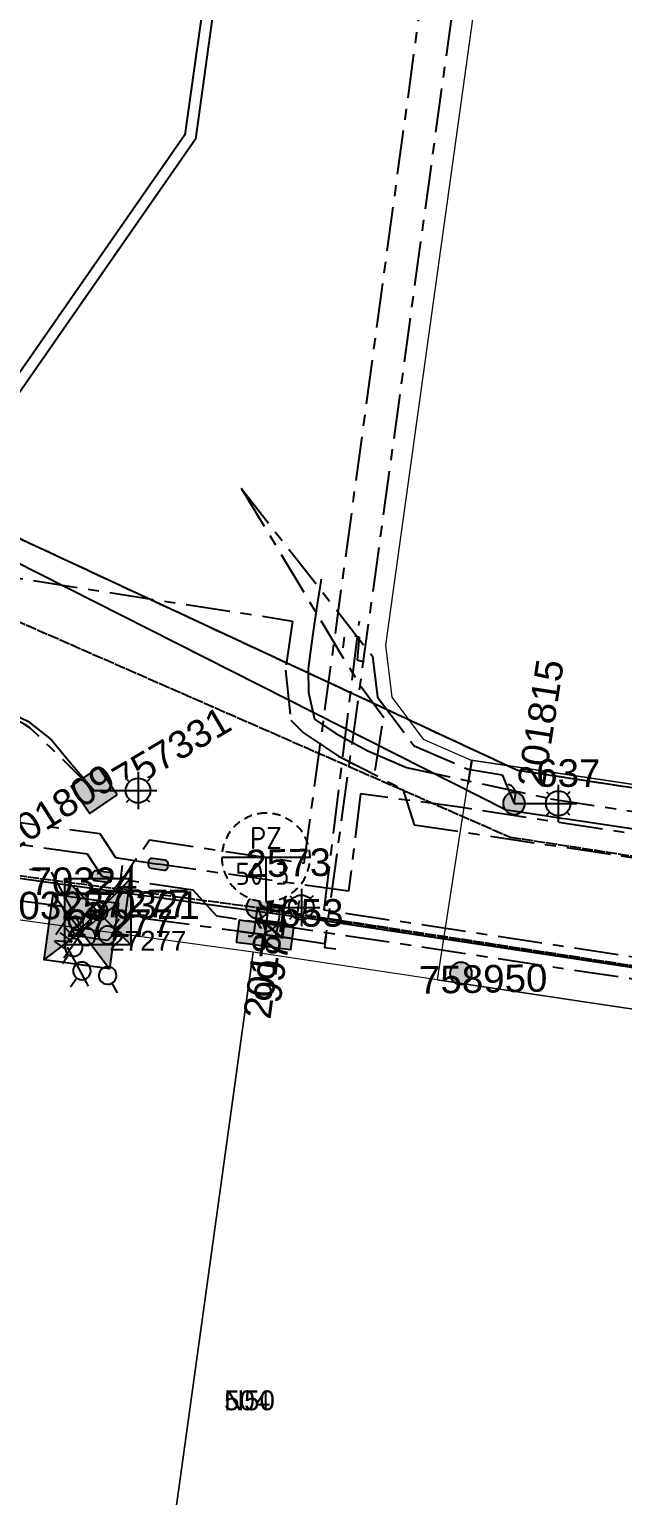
# Model space of a CAD drawing. Header units: metres. Extents: x 301012 to 305396, y 6240778 to 6244350.
# Drawn here: x 303342.6 to 303396.4, y 6243215.8 to 6243348.8 of the extents above; entities that cross this region are included whole.
import ezdxf
from ezdxf.enums import TextEntityAlignment as Align

# ---------------------------------------------------------------- set-up
doc = ezdxf.new("R2010")
doc.units = ezdxf.units.M
for name, pattern in [('Cable Exist OH', [1, 1, 0]), ('Cable Exist UG', [7, 4, -1, 1, -1]), ('Dash', [5, 3, -2]), ('DASHED', [19.05, 12.7, -6.35])]:
    doc.linetypes.add(name, pattern=pattern)
doc.layers.get('0').update_dxf_attribs({"color": 6})
for name, color, linetype, lineweight in [('Cadastre Land Parcels_SP_EXT', 118, 'Continuous', 15), ('Cadastre Roads_SP_EXT', 218, 'Continuous', 15), ('Mains_HV_EXT', 13, 'Continuous', 25), ('Mains_LV_EXT', 163, 'Continuous', 25), ('Mains_SL_EXT', 131, 'Continuous', 25), ('Mains_TR_EXT', 211, 'Continuous', 25)]:
    doc.layers.add(name, color=color, linetype=linetype, lineweight=lineweight)
for name, color, linetype in [('Equip_HV_EXT', 7, 'Continuous'), ('Equip_SL_EXT', 7, 'Continuous'), ('Equip_SP_SL_EXT', 7, 'Continuous'), ('Sub_SP_EXT', 7, 'Continuous'), ('SupportsOH_SP_TR_HV_LV_SL_EXT', 7, 'Continuous'), ('SupportsUG_SP_LV_EXT', 7, 'Continuous'), ('SupportsUG_SP_LV_SL_EXT', 7, 'Continuous'), ('Trench_SP_EXT', 7, 'Continuous')]:
    doc.layers.add(name, color=color, linetype=linetype)
doc.layers.add('UNKNOWN_FEATURES', color=1, linetype='DASHED', plot=False)
doc.styles.add('COLUMN_LABEL', font='arial.ttf', dxfattribs={"height": 2})
doc.styles.add('iecARIAL', font='arial.ttf', dxfattribs={"height": 2})
doc.styles.add('IESYMBOL1', font='isocp.shx')
doc.styles.add('POLE_LABEL', font='arial.ttf', dxfattribs={"height": 2})
doc.styles.add('SL_LABEL', font='arial.ttf', dxfattribs={"height": 2})
doc.styles.add('SLCP_LABEL', font='arial.ttf', dxfattribs={"height": 2})
doc.styles.get("Standard").update_dxf_attribs({"font": 'arial.ttf'})
doc.styles.add('SWITCH_LABEL', font='arial.ttf', dxfattribs={"height": 2})
doc.linetypes.add('Cable E OH', pattern='A,8,-0.01,["E",Standard,S=1.5,R=30,X=0,Y=-0.9],0', length=8.01)
doc.linetypes.add('Cable P UG', pattern='A,5,-0.1,["P",Standard,S=1.5,R=0,X=0,Y=-0.75],-1.45', length=6.55)

# ---------------------------------------------------------------- blocks, each defined once
blk = doc.blocks.new('COLUMN_EXT')
blk.add_hatch(color=256).paths.add_polyline_path([(1.5, -1.5), (1.5, 1.5), (-1.5, 1.5), (-1.5, -1.5)])
blk.add_lwpolyline([(1.5, 1.5), (-1.5, 1.5), (-1.5, -1.5), (1.5, -1.5)], close=True)
at = {"flags": 9}
for tag, p in [('STREETNAME', (-1.81, 1.6)), ('LOCATION', (-1.81, 1.4)), ('SUBURB', (-1.81, 1.8)), ('NOTES', (-1.81, 2)), ('COLUMN_TYPE', (-1.81, 0.4)), ('OWNED_BY', (-1.81, 0.6)), ('LEGEND', (-1.81, 1.2)), ('USAGE', (-1.81, 1)), ('STATE', (-1.81, 0.8))]:
    blk.add_attdef(tag, text='', height=0.2, rotation=180, dxfattribs=at).set_placement(p, align=Align.MIDDLE_LEFT)
at = {"flags": 1}
blk.add_attdef('Z', (-1.81, 2.35), '', height=0.2, rotation=180, dxfattribs=at)
at = {"flags": 9}
for tag, style, p in [('STRUCTURE_PLANT_NUMBER', 'POLE_LABEL', (-1.81, -0.03)), ('STREET_CODE', 'COLUMN_LABEL', (-1.81, 0.2))]:
    blk.add_attdef(tag, text='', height=0.2, rotation=180, dxfattribs=dict(at, style=style)).set_placement(p, align=Align.MIDDLE_LEFT)
at = {"style": 'COLUMN_LABEL', "width": 0.9, "flags": 8}
blk.add_attdef('ASSET_NUM', text='', height=2, rotation=270, dxfattribs=at).set_placement((2, -4), align=Align.MIDDLE_LEFT)
blk = doc.blocks.new('PILLAR_EXT')
blk.add_hatch(color=256).paths.add_polyline_path([(-2.5, 1), (-2.5, -1), (2.5, -1), (2.5, 1)])
for p, q in [((-2.5, 0), (2.5, 0)), ((0, 1), (0, -1))]:
    blk.add_line(p, q)
at = {"ltscale": 10}
blk.add_line((2.5, 0), (-2.5, 0), dxfattribs=at)
blk.add_lwpolyline([(-2.5, -1), (-1.25, -1), (1.25, -1), (2.5, -1), (2.5, 1), (-2.5, 1)], close=True)
at = {"width": 0.9, "flags": 8}
blk.add_attdef('ASSET_NUM', text='', height=2, rotation=90, dxfattribs=at).set_placement((-2, 4), align=Align.MIDDLE_LEFT)
for tag, p, flags in [('OWNED_BY', (0, -0.2), 9), ('STATE', (0, -0.4), 9), ('SUPPORT_TYPE', (0, -0.6), 9), ('USAGE', (0, -0.8), 9), ('LEGEND', (0, -1), 9), ('LOCATION', (0, -1.2), 9), ('NOTES', (0, -1.4), 9), ('STREETNAME', (0, -1.8), 9), ('SUBURB', (0, -2), 1), ('PARENT', (0, -1.6), 9)]:
    blk.add_attdef(tag, p, '', height=0.2, dxfattribs=dict(flags=flags))
blk = doc.blocks.new('SL_LANTERN_EXT')
at = {"flags": 9}
for tag, p in [('LRATECODE', (-7.4, 0)), ('LOUTREACHVOCAB', (-7.2, 0)), ('LOUTREACH', (-7, 0)), ('LANTNUMBER', (-6.6, 0)), ('LNEW', (-6.4, 0)), ('LMASTVOCAB', (-6.2, 0)), ('LMAST', (-6, 0)), ('LLAMPVOCAB', (-5.8, 0)), ('LLAMP', (-5.6, 0)), ('LEXIST', (-5.4, 0)), ('LCHARGE3PERCENT', (-5.2, 0)), ('LCHARGE3', (-5, 0)), ('LCHARGE2PERCENT', (-4.8, 0)), ('LCHARGE2', (-4.6, 0)), ('LCHARGE1PERCENT', (-4.4, 0)), ('LCHARGE1', (-4.2, 0)), ('LCATEGORY', (-4, 0)), ('LBRACKETVOCAB', (-3.8, 0)), ('LBRACKET', (-3.6, 0)), ('LKINGHEIGHT', (-3.4, 0)), ('CREPLACE', (-3.2, 0)), ('CREMOVE', (-3, 0)), ('CNUMBER', (-2.8, 0)), ('CNEW', (-2.6, 0)), ('CEXIST', (-2.4, 0)), ('USAGE', (-2.2, 0)), ('STATE', (-2, 0)), ('OWNED_BY', (-1.8, 0)), ('ORIENTATION', (-1.6, 0)), ('OPERATING_VOLTAGE', (-1.4, 0)), ('NO_PHASES', (-1.2, 0)), ('LANTERN_TYPE', (-1, 0)), ('LANTERN_PURPOSE', (-0.8, 0)), ('CONTROL_TYPE', (-0.6, 0)), ('CONSTRUCTED_VOLTAGE', (-0.4, 0))]:
    blk.add_attdef(tag, text='', height=0.001, rotation=270, dxfattribs=at).set_placement(p, align=Align.MIDDLE_LEFT)
at = {"style": 'SL_LABEL', "flags": 9}
blk.add_attdef('STREET_CODE', text='', height=0.001, rotation=270, dxfattribs=at).set_placement((0, 0), align=Align.MIDDLE_LEFT)
at = {"flags": 1}
blk.add_attdef('Z', (0, 0), '', height=0.001, rotation=270, dxfattribs=at)
at = {"width": 0.9}
blk.add_attdef('LNUMBER', text='', height=1, dxfattribs=at).set_placement((7, -1), align=Align.MIDDLE_LEFT)
at = {"flags": 9}
for tag, p in [('LREMOVE', (0, -7.6)), ('LREPLACE', (0, -7.8)), ('LTYPE', (0, -8)), ('LTYPEVOCAB', (0, -8.2)), ('LEGEND', (0, -8.4)), ('SUBURB', (0, -8.6)), ('STREETNAME', (0, -8.8)), ('LOCATION', (0, -9)), ('NOTES', (0, -9.2)), ('MAINTAINED_BY', (0, -9.86))]:
    blk.add_attdef(tag, text='', height=0.001, dxfattribs=at).set_placement(p, align=Align.MIDDLE_LEFT)
blk.add_attdef('OPERATED_BY', (0, -9.61), '', height=0.001, dxfattribs=at)
blk.add_wipeout([(5.69, 0), (5.06, -1.06), (4, -1.69), (2.94, -1.06), (2.31, 0), (2.94, 1.06), (4, 1.69), (5.06, 1.06)])
for p, q in [((4, 1.69), (4, 0)), ((0, 0), (4, 0)), ((2.94, 1.06), (3.2, 0.8)), ((5.06, 1.06), (4.8, 0.8)), ((2.94, -1.06), (3.2, -0.8)), ((4, 0), (5.69, 0)), ((4, 0), (4, -1.69)), ((5.06, -1.06), (4.8, -0.8))]:
    blk.add_line(p, q)
blk.add_circle((4, 0), 1.12)
blk = doc.blocks.new('POLE_EXT')
blk.add_hatch(color=256).paths.add_polyline_path([(-1, 0, 1), (1, 0, 1)])
blk.add_lwpolyline([(-1, 0, 1), (1, 0, 1)], format="xyb", close=True)
at = {"flags": 8}
blk.add_attdef('pNumber', text='', height=2, dxfattribs=at).set_placement((2.5, 2.5), align=Align.MIDDLE_CENTER)
at = {"style": 'POLE_LABEL', "flags": 9}
for tag, p in [('STRUCTURE_PLANT_NUMBER', (1.35, 0.03)), ('STREET_CODE', (1.35, -0.2))]:
    blk.add_attdef(tag, text='', height=0.2, dxfattribs=at).set_placement(p, align=Align.MIDDLE_LEFT)
at = {"flags": 9}
for tag, p in [('OWNED_BY', (1.35, -0.4)), ('SPECIAL_USE', (1.35, -0.8)), ('STATE', (1.35, -1)), ('cLV', (1.35, -1.4)), ('PARENT', (1.35, -0.6)), ('USAGE', (1.35, -1.2)), ('hDepth', (1.35, -1.6)), ('hDia', (1.35, -1.8)), ('cHV', (1.35, -2)), ('LBRACKET', (1.35, -2.2)), ('LExisting', (1.35, -2.4)), ('LANTNUMBER', (1.35, -2.6)), ('cLinedev', (1.35, -3.4)), ('pExisting', (1.35, -3.8)), ('LOther', (1.35, -2.8)), ('LRemove', (1.35, -3)), ('LEGEND', (1.35, -3.2)), ('LOCATION', (1.35, -3.6)), ('PFNUMBER', (1.35, -4)), ('pFooting', (1.35, -4.4)), ('pNew', (1.35, -4.6)), ('pRelocate', (1.35, -5)), ('pRemove', (1.35, -5.2)), ('pReplace', (1.35, -5.4)), ('NEWPFNUMBER', (1.35, -4.2)), ('pStay', (1.35, -5.6)), ('pType', (1.35, -5.8)), ('cspan', (1.35, -6)), ('STREETNAME', (1.35, -6.2)), ('SUBURB', (1.35, -6.4)), ('NOTES', (1.35, -6.6)), ('OPERATED_BY', (1.36, -7.01)), ('MAINTAINED_BY', (1.36, -6.81))]:
    blk.add_attdef(tag, text='', height=0.2, dxfattribs=at).set_placement(p, align=Align.MIDDLE_LEFT)
at = {"flags": 1}
blk.add_attdef('Z', (1.35, -7.33), '', height=0.2, dxfattribs=at)
blk = doc.blocks.new('HV_STJ_EXT')
h = blk.add_hatch(color=256)
edge = h.paths.add_edge_path()
edge.add_ellipse((-0.59, 0.13), major_axis=(0.226, 0.226), ratio=1, start_angle=45, end_angle=135)
edge.add_line((-0.91, 0.13), (-0.91, -0.13))
edge.add_ellipse((-0.59, -0.13), major_axis=(0.226, 0.226), ratio=1, start_angle=135, end_angle=225)
edge.add_line((-0.59, -0.45), (0.59, -0.45))
edge.add_ellipse((0.59, -0.13), major_axis=(-0.226, 0.226), ratio=1, start_angle=135, end_angle=225)
edge.add_line((0.91, -0.13), (0.91, 0.13))
edge.add_ellipse((0.59, 0.13), major_axis=(-0.226, 0.226), ratio=1, start_angle=225, end_angle=315)
edge.add_line((0.59, 0.45), (-0.59, 0.45))
blk.add_lwpolyline([(-0.91, 0.13), (-0.91, -0.13, 0.414214), (-0.59, -0.45), (0.59, -0.45, 0.414214), (0.91, -0.13), (0.91, 0.13, 0.414214), (0.59, 0.45), (-0.59, 0.45, 0.414214)], format="xyb", close=True)
for tag, flags, p in [('ORIENTATION', 9, (1.5, 0)), ('Z', 1, (1.5, -0.8)), ('USAGE', 9, (1.5, -0.2)), ('LEGEND', 9, (1.5, -0.4)), ('NOTES', 9, (1.5, -0.6))]:
    blk.add_attdef(tag, text='', height=0.2, dxfattribs=dict(flags=flags)).set_placement(p, align=Align.MIDDLE_LEFT)
blk = doc.blocks.new('SWG_HOLEC_SU_EXT')
blk.add_line((1.8, -2), (5.8, -2))
for points in [[(1, 0), (0, 0)], [(6.6, 0), (7.6, 0)]]:
    blk.add_lwpolyline(points)
for points in [[(1.8, -0.8, 1), (1.8, 0.8, 1)], [(5.8, -0.8, 1), (5.8, 0.8, 1)]]:
    blk.add_lwpolyline(points, format="xyb", close=True)
at = {"style": 'SWITCH_LABEL', "flags": 8}
blk.add_attdef('ASSET_NUM', text='', height=2.5, rotation=179.9544, dxfattribs=at).set_placement((-2.4, 0), align=Align.MIDDLE_LEFT)
at = {"flags": 1}
blk.add_attdef('Z', (0, 0), '', height=0.2, dxfattribs=at)
at = {"flags": 9}
for tag, p in [('ACTUAL_STATUS', (0, -0.4)), ('CONSTRUCTED_VOLTAGE', (0, -0.6)), ('OPERATING_VOLTAGE', (0, -1)), ('ORIENTATION', (0, -1.2)), ('OWNED_BY', (0, -1.4)), ('NO_PHASES', (0, -0.8)), ('STATE', (0, -1.8)), ('SWITCH_TYPE', (0, -2)), ('STREETNAME', (0, -2.6)), ('PARENT', (0, -1.6)), ('USAGE', (0, -2.2)), ('LOCATION', (0, -2.4)), ('SUBURB', (0, -2.8)), ('NOTES', (0, -3))]:
    blk.add_attdef(tag, text='', height=0.2, dxfattribs=at).set_placement(p, align=Align.MIDDLE_LEFT)
at = {"style": 'SWITCH_LABEL', "flags": 9}
blk.add_attdef('STREET_CODE', text='', height=0.2, dxfattribs=at).set_placement((0, -0.2), align=Align.MIDDLE_LEFT)
blk = doc.blocks.new('SWG_HOLEC_SU_NO_EXT')
blk.add_line((1.8, -2), (5.8, -2))
for points in [[(1, 0), (0, 0)], [(6.6, 0), (7.6, 0)]]:
    blk.add_lwpolyline(points)
for points in [[(1.8, -0.8, 1), (1.8, 0.8, 1)], [(5.8, -0.8, 1), (5.8, 0.8, 1)]]:
    blk.add_lwpolyline(points, format="xyb", close=True)
at = {"insert": (5.31, -3.64), "char_height": 1.4, "width": 3.8863, "attachment_point": 1, "rotation": 180}
blk.add_mtext('{\\fArial|b0|i0|c0|p34;N/O}', dxfattribs=at)
at = {"style": 'SWITCH_LABEL', "flags": 8}
blk.add_attdef('ASSET_NUM', text='', height=2.5, rotation=179.9544, dxfattribs=at).set_placement((-2.4, 0), align=Align.MIDDLE_LEFT)
at = {"flags": 1}
blk.add_attdef('Z', (0, 0), '', height=0.2, dxfattribs=at)
at = {"flags": 9}
for tag, p in [('ACTUAL_STATUS', (0, -0.4)), ('CONSTRUCTED_VOLTAGE', (0, -0.6)), ('OPERATING_VOLTAGE', (0, -1)), ('ORIENTATION', (0, -1.2)), ('OWNED_BY', (0, -1.4)), ('NO_PHASES', (0, -0.8)), ('STATE', (0, -1.8)), ('SWITCH_TYPE', (0, -2)), ('STREETNAME', (0, -2.6)), ('PARENT', (0, -1.6)), ('USAGE', (0, -2.2)), ('LOCATION', (0, -2.4)), ('SUBURB', (0, -2.8)), ('NOTES', (0, -3))]:
    blk.add_attdef(tag, text='', height=0.2, dxfattribs=at).set_placement(p, align=Align.MIDDLE_LEFT)
at = {"style": 'SWITCH_LABEL', "flags": 9}
blk.add_attdef('STREET_CODE', text='', height=0.2, dxfattribs=at).set_placement((0, -0.2), align=Align.MIDDLE_LEFT)
blk = doc.blocks.new('SWITCHING_STATION_EXT')
blk.add_hatch(color=256).paths.add_polyline_path([(-3, 3), (-3, -3), (0, 0)])
h = blk.add_hatch(color=256)
h.paths.add_polyline_path([(0, 0), (3, -3), (3, 3)])
h.paths.add_polyline_path([(3.59, -1.15), (4.63, -1.15), (4.63, -0.85), (3.59, -0.85)], flags=9)
h.paths.add_polyline_path([(3.59, -0.95), (4.83, -0.95), (4.83, -0.65), (3.59, -0.65)], flags=9)
h.paths.add_polyline_path([(3.59, -0.75), (4.63, -0.75), (4.63, -0.45), (3.59, -0.45)], flags=9)
h.paths.add_polyline_path([(3.59, -0.55), (4.83, -0.55), (4.83, -0.25), (3.59, -0.25)], flags=9)
h.paths.add_polyline_path([(3.59, -0.35), (5.69, -0.35), (5.69, -0.05), (3.59, -0.05)], flags=9)
for p, q in [((-3, 3), (3, -3)), ((-3, -3), (3, 3)), ((-2.4, 2.33), (-2.4, 2.33, 0)), ((2.33, 2.33), (2.33, 2.33, 0))]:
    blk.add_line(p, q)
blk.add_lwpolyline([(-3, 3), (3, 3), (3, -3), (-3, -3)], close=True)
for tag, height, flags, p in [('ASSET_NUM', 2.5, 9, (2, 2)), ('STREET_CODE', 0.2, 9, (1.5, 0)), ('CONSTRUCTED_VOLTAGE', 0.2, 9, (1.5, -0.2)), ('OPERATING_VOLTAGE', 0.2, 9, (1.5, -0.6)), ('OPERATED_BY', 0.2, 9, (1.5, -0.8)), ('ORIENTATION', 0.2, 9, (1.5, -1.2)), ('OWNED_BY', 0.2, 9, (1.5, -1.4)), ('NO_PHASES', 0.2, 9, (1.5, -0.4)), ('MAINTAINED_BY', 0.2, 9, (1.5, -1)), ('STATE', 0.2, 9, (1.5, -1.6)), ('SITE_TYPE', 0.2, 9, (1.5, -2.6)), ('PARENT', 0.2, 9, (1.5, -1.8)), ('USAGE', 0.2, 9, (1.5, -2)), ('LEGEND', 0.2, 9, (1.5, -2.2)), ('LOCATION', 0.2, 9, (1.5, -2.4)), ('STREETNAME', 0.2, 9, (1.5, -2.8)), ('SUBURB', 0.2, 9, (1.5, -3)), ('Z', 0.2, 1, (1.5, -3.4)), ('NOTES', 0.2, 9, (1.5, -3.2))]:
    blk.add_attdef(tag, text='', height=height, dxfattribs=dict(flags=flags)).set_placement(p, align=Align.MIDDLE_LEFT)
blk = doc.blocks.new('SLCP_ZELL_EXT')
at = {"flags": 8}
blk.add_attdef('ASSET_NUM', text='', height=2, dxfattribs=at).set_placement((0, 6), align=Align.MIDDLE_CENTER)
for tag, flags, p in [('CONSTRUCTED_VOLTAGE', 9, (0.25, -0.5)), ('CONTROL_TYPE', 9, (0.25, -0.7)), ('OPERATING_VOLTAGE', 9, (0.25, -1.1)), ('ORIENTATION', 9, (0.25, -1.3)), ('NO_PHASES', 9, (0.25, -0.9)), ('OWNED_BY', 9, (0.25, -1.5)), ('OPERATED_BY', 9, (0.25, -1.7)), ('STATE', 9, (0.25, -2.7)), ('MAINTAINED_BY', 9, (0.25, -1.9)), ('USAGE', 9, (0.25, -2.1)), ('LOCATION', 9, (0.25, -2.3)), ('NOTES', 9, (0.25, -2.5)), ('AMP_RATING', 9, (0.25, -3.3)), ('STREETNAME', 9, (0.25, -2.9)), ('SUBURB', 9, (0.25, -3.1)), ('Z', 1, (0.25, -3.5))]:
    blk.add_attdef(tag, text='', height=0.2, dxfattribs=dict(flags=flags)).set_placement(p, align=Align.MIDDLE_LEFT)
blk.add_wipeout([(-0.05, 4), (-0.15, 4), (-0.25, 3.99), (-0.34, 3.99), (-0.44, 3.98), (-0.54, 3.96), (-0.64, 3.95), (-0.73, 3.93), (-0.83, 3.91), (-0.92, 3.89), (-1.02, 3.87), (-1.11, 3.84), (-1.21, 3.81), (-1.3, 3.78), (-1.39, 3.75), (-1.49, 3.71), (-1.58, 3.68), (-1.67, 3.64), (-1.75, 3.59), (-1.84, 3.55), (-1.93, 3.5), (-2.01, 3.46), (-2.1, 3.41), (-2.18, 3.35), (-2.26, 3.3), (-2.34, 3.24), (-2.42, 3.18), (-2.5, 3.12), (-2.58, 3.06), (-2.65, 3), (-2.72, 2.93), (-2.79, 2.86), (-2.86, 2.79), (-2.93, 2.72), (-3, 2.65), (-3.06, 2.58), (-3.12, 2.5), (-3.18, 2.42), (-3.24, 2.34), (-3.3, 2.26), (-3.35, 2.18), (-3.41, 2.1), (-3.46, 2.01), (-3.5, 1.93), (-3.55, 1.84), (-3.59, 1.75), (-3.64, 1.67), (-3.68, 1.58), (-3.71, 1.49), (-3.75, 1.39), (-3.78, 1.3), (-3.81, 1.21), (-3.84, 1.11), (-3.87, 1.02), (-3.89, 0.92), (-3.91, 0.83), (-3.93, 0.73), (-3.95, 0.64), (-3.96, 0.54), (-3.98, 0.44), (-3.99, 0.34), (-3.99, 0.25), (-4, 0.15), (-4, 0.05), (-4, -0.05), (-4, -0.15), (-3.99, -0.25), (-3.99, -0.34), (-3.98, -0.44), (-3.96, -0.54), (-3.95, -0.64), (-3.93, -0.73), (-3.91, -0.83), (-3.89, -0.92), (-3.87, -1.02), (-3.84, -1.11), (-3.81, -1.21), (-3.78, -1.3), (-3.75, -1.39), (-3.71, -1.49), (-3.68, -1.58), (-3.64, -1.67), (-3.59, -1.75), (-3.55, -1.84), (-3.5, -1.93), (-3.46, -2.01), (-3.41, -2.1), (-3.35, -2.18), (-3.3, -2.26), (-3.24, -2.34), (-3.18, -2.42), (-3.12, -2.5), (-3.06, -2.58), (-3, -2.65), (-2.93, -2.72), (-2.86, -2.79), (-2.79, -2.86), (-2.72, -2.93), (-2.65, -3), (-2.58, -3.06), (-2.5, -3.12), (-2.42, -3.18), (-2.34, -3.24), (-2.26, -3.3), (-2.18, -3.35), (-2.1, -3.41), (-2.01, -3.46), (-1.93, -3.5), (-1.84, -3.55), (-1.75, -3.59), (-1.67, -3.64), (-1.58, -3.68), (-1.49, -3.71), (-1.39, -3.75), (-1.3, -3.78), (-1.21, -3.81), (-1.11, -3.84), (-1.02, -3.87), (-0.92, -3.89), (-0.83, -3.91), (-0.73, -3.93), (-0.64, -3.95), (-0.54, -3.96), (-0.44, -3.98), (-0.34, -3.99), (-0.25, -3.99), (-0.15, -4), (-0.05, -4), (0.05, -4), (0.15, -4), (0.25, -3.99), (0.34, -3.99), (0.44, -3.98), (0.54, -3.96), (0.64, -3.95), (0.73, -3.93), (0.83, -3.91), (0.92, -3.89), (1.02, -3.87), (1.11, -3.84), (1.21, -3.81), (1.3, -3.78), (1.39, -3.75), (1.49, -3.71), (1.58, -3.68), (1.67, -3.64), (1.75, -3.59), (1.84, -3.55), (1.93, -3.5), (2.01, -3.46), (2.1, -3.41), (2.18, -3.35), (2.26, -3.3), (2.34, -3.24), (2.42, -3.18), (2.5, -3.12), (2.58, -3.06), (2.65, -3), (2.72, -2.93), (2.79, -2.86), (2.86, -2.79), (2.93, -2.72), (3, -2.65), (3.06, -2.58), (3.12, -2.5), (3.18, -2.42), (3.24, -2.34), (3.3, -2.26), (3.35, -2.18), (3.41, -2.1), (3.46, -2.01), (3.5, -1.93), (3.55, -1.84), (3.59, -1.75), (3.64, -1.67), (3.68, -1.58), (3.71, -1.49), (3.75, -1.39), (3.78, -1.3), (3.81, -1.21), (3.84, -1.11), (3.87, -1.02), (3.89, -0.92), (3.91, -0.83), (3.93, -0.73), (3.95, -0.64), (3.96, -0.54), (3.98, -0.44), (3.99, -0.34), (3.99, -0.25), (4, -0.15), (4, -0.05), (4, 0.05), (4, 0.15), (3.99, 0.25), (3.99, 0.34), (3.98, 0.44), (3.96, 0.54), (3.95, 0.64), (3.93, 0.73), (3.91, 0.83), (3.89, 0.92), (3.87, 1.02), (3.84, 1.11), (3.81, 1.21), (3.78, 1.3), (3.75, 1.39), (3.71, 1.49), (3.68, 1.58), (3.64, 1.67), (3.59, 1.75), (3.55, 1.84), (3.5, 1.93), (3.46, 2.01), (3.41, 2.1), (3.35, 2.18), (3.3, 2.26), (3.24, 2.34), (3.18, 2.42), (3.12, 2.5), (3.06, 2.58), (3, 2.65), (2.93, 2.72), (2.86, 2.79), (2.79, 2.86), (2.72, 2.93), (2.65, 3), (2.58, 3.06), (2.5, 3.12), (2.42, 3.18), (2.34, 3.24), (2.26, 3.3), (2.18, 3.35), (2.1, 3.41), (2.01, 3.46), (1.93, 3.5), (1.84, 3.55), (1.75, 3.59), (1.67, 3.64), (1.58, 3.68), (1.49, 3.71), (1.39, 3.75), (1.3, 3.78), (1.21, 3.81), (1.11, 3.84), (1.02, 3.87), (0.92, 3.89), (0.83, 3.91), (0.73, 3.93), (0.64, 3.95), (0.54, 3.96), (0.44, 3.98), (0.34, 3.99), (0.25, 3.99), (0.15, 4), (0.05, 4)])
for p, q in [((-4, 0), (4, 0)), ((0, 0), (0, -4))]:
    blk.add_line(p, q)
at = {"linetype": 'Dash', "ltscale": 0.25, "flags": 128}
blk.add_lwpolyline([(-0.05, 4), (-0.15, 4), (-0.25, 3.99), (-0.34, 3.99), (-0.44, 3.98), (-0.54, 3.96), (-0.64, 3.95), (-0.73, 3.93), (-0.83, 3.91), (-0.92, 3.89), (-1.02, 3.87), (-1.11, 3.84), (-1.21, 3.81), (-1.3, 3.78), (-1.39, 3.75), (-1.49, 3.71), (-1.58, 3.68), (-1.67, 3.64), (-1.75, 3.59), (-1.84, 3.55), (-1.93, 3.5), (-2.01, 3.46), (-2.1, 3.41), (-2.18, 3.35), (-2.26, 3.3), (-2.34, 3.24), (-2.42, 3.18), (-2.5, 3.12), (-2.58, 3.06), (-2.65, 3), (-2.72, 2.93), (-2.79, 2.86), (-2.86, 2.79), (-2.93, 2.72), (-3, 2.65), (-3.06, 2.58), (-3.12, 2.5), (-3.18, 2.42), (-3.24, 2.34), (-3.3, 2.26), (-3.35, 2.18), (-3.41, 2.1), (-3.46, 2.01), (-3.5, 1.93), (-3.55, 1.84), (-3.59, 1.75), (-3.64, 1.67), (-3.68, 1.58), (-3.71, 1.49), (-3.75, 1.39), (-3.78, 1.3), (-3.81, 1.21), (-3.84, 1.11), (-3.87, 1.02), (-3.89, 0.92), (-3.91, 0.83), (-3.93, 0.73), (-3.95, 0.64), (-3.96, 0.54), (-3.98, 0.44), (-3.99, 0.34), (-3.99, 0.25), (-4, 0.15), (-4, 0.05), (-4, -0.05), (-4, -0.15), (-3.99, -0.25), (-3.99, -0.34), (-3.98, -0.44), (-3.96, -0.54), (-3.95, -0.64), (-3.93, -0.73), (-3.91, -0.83), (-3.89, -0.92), (-3.87, -1.02), (-3.84, -1.11), (-3.81, -1.21), (-3.78, -1.3), (-3.75, -1.39), (-3.71, -1.49), (-3.68, -1.58), (-3.64, -1.67), (-3.59, -1.75), (-3.55, -1.84), (-3.5, -1.93), (-3.46, -2.01), (-3.41, -2.1), (-3.35, -2.18), (-3.3, -2.26), (-3.24, -2.34), (-3.18, -2.42), (-3.12, -2.5), (-3.06, -2.58), (-3, -2.65), (-2.93, -2.72), (-2.86, -2.79), (-2.79, -2.86), (-2.72, -2.93), (-2.65, -3), (-2.58, -3.06), (-2.5, -3.12), (-2.42, -3.18), (-2.34, -3.24), (-2.26, -3.3), (-2.18, -3.35), (-2.1, -3.41), (-2.01, -3.46), (-1.93, -3.5), (-1.84, -3.55), (-1.75, -3.59), (-1.67, -3.64), (-1.58, -3.68), (-1.49, -3.71), (-1.39, -3.75), (-1.3, -3.78), (-1.21, -3.81), (-1.11, -3.84), (-1.02, -3.87), (-0.92, -3.89), (-0.83, -3.91), (-0.73, -3.93), (-0.64, -3.95), (-0.54, -3.96), (-0.44, -3.98), (-0.34, -3.99), (-0.25, -3.99), (-0.15, -4), (-0.05, -4), (0.05, -4), (0.15, -4), (0.25, -3.99), (0.34, -3.99), (0.44, -3.98), (0.54, -3.96), (0.64, -3.95), (0.73, -3.93), (0.83, -3.91), (0.92, -3.89), (1.02, -3.87), (1.11, -3.84), (1.21, -3.81), (1.3, -3.78), (1.39, -3.75), (1.49, -3.71), (1.58, -3.68), (1.67, -3.64), (1.75, -3.59), (1.84, -3.55), (1.93, -3.5), (2.01, -3.46), (2.1, -3.41), (2.18, -3.35), (2.26, -3.3), (2.34, -3.24), (2.42, -3.18), (2.5, -3.12), (2.58, -3.06), (2.65, -3), (2.72, -2.93), (2.79, -2.86), (2.86, -2.79), (2.93, -2.72), (3, -2.65), (3.06, -2.58), (3.12, -2.5), (3.18, -2.42), (3.24, -2.34), (3.3, -2.26), (3.35, -2.18), (3.41, -2.1), (3.46, -2.01), (3.5, -1.93), (3.55, -1.84), (3.59, -1.75), (3.64, -1.67), (3.68, -1.58), (3.71, -1.49), (3.75, -1.39), (3.78, -1.3), (3.81, -1.21), (3.84, -1.11), (3.87, -1.02), (3.89, -0.92), (3.91, -0.83), (3.93, -0.73), (3.95, -0.64), (3.96, -0.54), (3.98, -0.44), (3.99, -0.34), (3.99, -0.25), (4, -0.15), (4, -0.05), (4, 0.05), (4, 0.15), (3.99, 0.25), (3.99, 0.34), (3.98, 0.44), (3.96, 0.54), (3.95, 0.64), (3.93, 0.73), (3.91, 0.83), (3.89, 0.92), (3.87, 1.02), (3.84, 1.11), (3.81, 1.21), (3.78, 1.3), (3.75, 1.39), (3.71, 1.49), (3.68, 1.58), (3.64, 1.67), (3.59, 1.75), (3.55, 1.84), (3.5, 1.93), (3.46, 2.01), (3.41, 2.1), (3.35, 2.18), (3.3, 2.26), (3.24, 2.34), (3.18, 2.42), (3.12, 2.5), (3.06, 2.58), (3, 2.65), (2.93, 2.72), (2.86, 2.79), (2.79, 2.86), (2.72, 2.93), (2.65, 3), (2.58, 3.06), (2.5, 3.12), (2.42, 3.18), (2.34, 3.24), (2.26, 3.3), (2.18, 3.35), (2.1, 3.41), (2.01, 3.46), (1.93, 3.5), (1.84, 3.55), (1.75, 3.59), (1.67, 3.64), (1.58, 3.68), (1.49, 3.71), (1.39, 3.75), (1.3, 3.78), (1.21, 3.81), (1.11, 3.84), (1.02, 3.87), (0.92, 3.89), (0.83, 3.91), (0.73, 3.93), (0.64, 3.95), (0.54, 3.96), (0.44, 3.98), (0.34, 3.99), (0.25, 3.99), (0.15, 4), (0.05, 4)], close=True, dxfattribs=at)
at = {"style": 'IESYMBOL1'}
for s, p in [('PZ', (0, 1.75)), ('50', (-1.5, -1.5)), ('3', (1.5, -1.5))]:
    blk.add_text(s, height=2, dxfattribs=at).set_placement(p, align=Align.MIDDLE_CENTER)

msp = doc.modelspace()

# ---------------------------------------------------------------- linework, layer by layer
at = {"layer": 'Cadastre Land Parcels_SP_EXT', "linetype": 'Continuous'}
msp.add_lwpolyline([(303413.95, 6243531.76), (303399.7, 6243457), (303393.73, 6243428.49), (303390.88, 6243407.96), (303374.87, 6243292.94), (303374.87, 6243292.94), (303375.45, 6243288.22), (303378.3, 6243284.42), (303382.66, 6243282.52), (303533.05, 6243260.02)], dxfattribs=at)
for points in [[(303362.87, 6243265.12), (303288.72, 6243275.28), (303223.8, 6243284.18), (303211.29, 6243193.06), (303343.61, 6243126.25), (303362.87, 6243265.12)], [(303481.95, 6243115.86), (303501.23, 6243244.43), (303379.57, 6243262.6), (303362.87, 6243265.12), (303343.61, 6243126.25), (303473.85, 6243061.86), (303481.95, 6243115.86)]]:
    msp.add_lwpolyline(points, close=True, dxfattribs=at)
at = {"layer": 'Mains_LV_EXT', "linetype": 'Continuous'}
msp.add_lwpolyline([(303363.93, 6243266.93, 0.418418), (303365.26, 6243268.77)], format="xyb", dxfattribs=at)
at = {"layer": 'Mains_TR_EXT', "linetype": 'Cable Exist OH'}
msp.add_lwpolyline([(303386.19, 6243275.54), (303532.05, 6243253.18), (303793.53, 6243215.81), (303853.87, 6243206.97), (303905.45, 6243199.23), (304013.47, 6243183.21), (304086.32, 6243172.26), (304166.35, 6243160.38), (304220.85, 6243152.1), (304271.71, 6243144.75), (304350.58, 6243133.26), (304430.27, 6243121.7), (304502.38, 6243111.22), (304586.73, 6243098.94), (304666.82, 6243087.62), (304761.67, 6243071.73), (304832.23, 6243061.43), (304885.92, 6243053.32), (304980.95, 6243041.16), (305055.6, 6243030.8), (305129.09, 6243019.64), (305193.34, 6243011.33), (305194.35, 6243012.27)], dxfattribs=at)
at = {"layer": 'Trench_SP_EXT', "linetype": 'Cable Exist UG'}
for points in [[(303361.8, 6243307.16), (303372.63, 6243289.18)], [(303374.72, 6243286.36), (303372.63, 6243289.18)], [(303347.73, 6243268.63), (303348.84, 6243268.47)], [(303348.14, 6243267.63), (303348.26, 6243268.55)]]:
    msp.add_lwpolyline(points, dxfattribs=at)
at = {"layer": 'UNKNOWN_FEATURES'}
for points in [[(303371.13, 6243293.67), (303371.02, 6243292.7)], [(303372.1, 6243293.82), (303372.48, 6243293.66), (303372.32, 6243291.61), (303372.95, 6243291.44)], [(303373.96, 6243281.59), (303374.58, 6243285.6)], [(303382.7, 6243282.51), (303382.36, 6243280.3)], [(303350.43, 6243268.25), (303351.04, 6243272.98)], [(303351.86, 6243272.95), (303351.22, 6243268.08)]]:
    msp.add_lwpolyline(points, dxfattribs=at)

# ---------------------------------------------------------------- block references
at = {"layer": 'Equip_HV_EXT'}
ref = msp.add_blockref('SWG_HOLEC_SU_EXT', (303349.93, 6243270.29), dxfattribs=dict(at, rotation=235.0079800364088))
ref.add_attrib('ASSET_NUM', '70324', dxfattribs={"layer": '0', "height": 2.5, "style": 'SWITCH_LABEL'}).set_placement((303347.53, 6243271.54), align=Align.MIDDLE_CENTER)
at = {"layer": 'Equip_HV_EXT', "rotation": 352.0350211850462}
msp.add_blockref('HV_STJ_EXT', (303349.17, 6243271.97), dxfattribs=at)
at = {"layer": 'Equip_HV_EXT'}
ref = msp.add_blockref('SWG_HOLEC_SU_EXT', (303346.9, 6243268.09), dxfattribs=dict(at, rotation=298.6044712478496))
ref.add_attrib('ASSET_NUM', '70325', dxfattribs={"layer": '0', "height": 2.5, "style": 'SWITCH_LABEL'}).set_placement((303344.5, 6243269.34), align=Align.MIDDLE_CENTER)
ref = msp.add_blockref('SWG_HOLEC_SU_NO_EXT', (303350.72, 6243268.13), dxfattribs=dict(at, rotation=234.4319301450166))
ref.add_attrib('ASSET_NUM', '70321', dxfattribs={"layer": '0', "height": 2.5, "style": 'SWITCH_LABEL'}).set_placement((303348.32, 6243269.38), align=Align.MIDDLE_LEFT)
at = {"layer": 'Sub_SP_EXT'}
ref = msp.add_blockref('SWITCHING_STATION_EXT', (303348.79, 6243268.78), dxfattribs=at)
ref.add_attrib('ASSET_NUM', '27277', dxfattribs={"layer": '0', "height": 2.5}).set_placement((303352.25, 6243269.53), align=Align.MIDDLE_CENTER)
ref = msp.add_blockref('SWITCHING_STATION_EXT', (303347.29, 6243266.98), dxfattribs=dict(at, rotation=352.1184635876941))
ref.add_attrib('ASSET_NUM', '27277', dxfattribs={"layer": '0', "height": 2.5}).set_placement((303350.76, 6243267.73), align=Align.MIDDLE_CENTER)
at = {"layer": 'SupportsOH_SP_TR_HV_LV_SL_EXT'}
ref = msp.add_blockref('POLE_EXT', (303381.72, 6243263.19), dxfattribs=at)
ref.add_attrib('ASSET_NUM', '758950', dxfattribs={"layer": '0', "height": 2.5, "rotation": 1, "style": 'POLE_LABEL'}).set_placement((303383.72, 6243263.94), align=Align.TOP_CENTER)
at = {"layer": 'SupportsUG_SP_LV_EXT'}
ref = msp.add_blockref('PILLAR_EXT', (303363.96, 6243266.68), dxfattribs=dict(at, rotation=352.1426520058413))
ref.add_attrib('ASSET_NUM', '99741', dxfattribs={"layer": '0', "height": 2.5, "rotation": 82.0519, "style": 'iecARIAL'}).set_placement((303365.46, 6243270.18), align=Align.MIDDLE_RIGHT)
at = {"layer": 'SupportsUG_SP_LV_SL_EXT'}
ref = msp.add_blockref('COLUMN_EXT', (303348.45, 6243279.76), dxfattribs=dict(at, rotation=304.1241468371023))
ref.add_attrib('ASSET_NUM', '757331', dxfattribs={"layer": '0', "height": 2.5, "rotation": 30.4872, "style": 'COLUMN_LABEL'}).set_placement((303350.45, 6243280.51), align=Align.MIDDLE_LEFT)

# ---------------------------------------------------------------- texts
at = {"layer": 'Mains_HV_EXT'}
for s in ['504', 'N50']:
    msp.add_text(s, height=1.8, dxfattribs=at).set_placement((303360.24, 6243223.59))
at = {"layer": 'Sub_SP_EXT'}
msp.add_text('27277', height=1.8, dxfattribs=at).set_placement((303349.83, 6243265.24))

# ---------------------------------------------------------------- next in the draw order: block references
at = {"layer": 'Equip_SP_SL_EXT'}
ref = msp.add_blockref('SL_LANTERN_EXT', (303386.55, 6243278.6), dxfattribs=at)
ref.add_attrib('ASSET_NUM', '201815', dxfattribs={"layer": '0', "height": 2.5, "rotation": 81.1325, "style": 'iecARIAL'}).set_placement((303388.05, 6243280.1), align=Align.MIDDLE_LEFT)
ref = msp.add_blockref('SL_LANTERN_EXT', (303348.44, 6243279.76), dxfattribs=at)
ref.add_attrib('ASSET_NUM', '201809', dxfattribs={"layer": '0', "height": 2.5, "rotation": 32.2288, "style": 'iecARIAL'}).set_placement((303349.94, 6243281.26), align=Align.MIDDLE_RIGHT)
ref = msp.add_blockref('SL_LANTERN_EXT', (303363.25, 6243269.17), dxfattribs=at)
ref.add_attrib('ASSET_NUM', '201813', dxfattribs={"layer": '0', "height": 2.5, "rotation": 82.3908, "style": 'iecARIAL'}).set_placement((303364.75, 6243270.67), align=Align.MIDDLE_RIGHT)

# ---------------------------------------------------------------- next in the draw order: linework, layer by layer
at = {"layer": 'Cadastre Roads_SP_EXT', "linetype": 'Continuous'}
msp.add_lwpolyline([(303621.42, 6243246.73), (303533.05, 6243260.02), (303382.66, 6243282.52), (303381.12, 6243272.62), (303379.57, 6243262.6), (303501.23, 6243244.43), (303565.51, 6243234.83), (303618.04, 6243226.99), (303619.72, 6243236.79), (303621.42, 6243246.73)], close=True, dxfattribs=at)
at = {"layer": 'Mains_HV_EXT', "linetype": 'Cable P UG'}
for points in [[(303341.64, 6243416.74), (303367.99, 6243413.56), (303357.64, 6243338.81), (303313.7, 6243275.66), (303142.76, 6243298.6), (303142.72, 6243298.61), (303142.72, 6243298.61, 0.449139), (303058.87, 6243238.54), (303058.87, 6243238.54), (303058.87, 6243238.52), (303031.06, 6243037.94), (302678.62, 6243085.57), (302684.82, 6243130.89)], [(303341.52, 6243415.74), (303367.02, 6243412.69), (303356.68, 6243339.19), (303313.23, 6243276.73), (303142.94, 6243299.59), (303142.94, 6243299.59, 0.449139), (303057.88, 6243238.64), (303057.88, 6243238.64), (303030.2, 6243039.07), (302679.75, 6243086.42), (302685.81, 6243130.76)]]:
    msp.add_lwpolyline(points, format="xyb", dxfattribs=at)
for points in [[(303316.16, 6243314.49), (303386.86, 6243281.61), (303794.29, 6243219.6), (304221.32, 6243156.24), (304272.28, 6243147.01), (304350.82, 6243135.67), (304587.21, 6243101.43), (304667.41, 6243090.1), (304762.14, 6243074.17), (304886.51, 6243055.75), (304981.35, 6243043.75), (305056.06, 6243033.77), (305128.95, 6243023.27), (305191.75, 6243014.33), (305205.33, 6243078.02), (305286.78, 6243407.49)], [(303290.1, 6243278.94), (303367.66, 6243268.23)], [(303367.66, 6243268.23), (303452.84, 6243255.31), (303535.39, 6243242.78), (303615.77, 6243230.49), (303703.84, 6243217.14), (303802.73, 6243202.16), (303902.2, 6243187.06), (304014.92, 6243169.95), (304090.77, 6243158.47), (304162.77, 6243147.75), (304205.67, 6243143.19)]]:
    msp.add_lwpolyline(points, dxfattribs=at)
at = {"layer": 'Mains_HV_EXT', "linetype": 'Cable E OH'}
for points in [[(303316.16, 6243314.49), (303386.86, 6243281.61), (303794.29, 6243219.6), (304221.32, 6243156.24), (304272.1, 6243146.16), (304350.69, 6243134.78), (304430.74, 6243123.01), (304502.83, 6243112.74), (304587.08, 6243100.54), (304667.27, 6243089.21), (304762, 6243073.28), (304832.7, 6243062.83), (304886.38, 6243054.86), (304981.22, 6243042.86), (305055.93, 6243032.88), (305128.83, 6243022.38), (305192.37, 6243013.4), (305205.33, 6243078.02), (305286.78, 6243407.49)], [(303386.48, 6243277.89), (303385.83, 6243277.99), (303316.12, 6243313.22)], [(303290.1, 6243278.94), (303367.66, 6243268.23)], [(305193.04, 6243012.66), (305128.53, 6243021.43), (305055.85, 6243032.05), (304981.04, 6243041.78), (304886, 6243053.91), (304832.65, 6243061.97), (304761.76, 6243072.32), (304667.21, 6243088.16), (304587.02, 6243099.51), (304502.69, 6243111.78), (304430.58, 6243122.26), (304350.66, 6243133.86), (304271.8, 6243145.34), (304221.36, 6243152.69), (304165.89, 6243160.78), (304086.42, 6243172.72), (304013.1, 6243183.73), (303852.81, 6243207.82), (303693.3, 6243231.79), (303530.31, 6243256.28), (303386.48, 6243277.89)], [(303367.66, 6243268.23), (303452.84, 6243255.31), (303535.39, 6243242.78), (303615.77, 6243230.49), (303703.84, 6243217.14), (303802.73, 6243202.16), (303902.2, 6243187.06), (304014.92, 6243169.95), (304090.77, 6243158.47), (304162.77, 6243147.75), (304205.67, 6243143.19)]]:
    msp.add_lwpolyline(points, dxfattribs=at)
at = {"layer": 'Mains_HV_EXT', "linetype": 'Cable Exist UG'}
for points in [[(303267.93, 6243348.5), (303276.21, 6243337.13), (303274.41, 6243324.11), (303274.41, 6243324.11), (303273.16, 6243315.09), (303330.7, 6243274.37), (303330.7, 6243274.37), (303344.57, 6243272.36), (303346.9, 6243268.09), (303348.83, 6243268.81)], [(303349.17, 6243271.97), (303347.84, 6243274), (303331.66, 6243276.26), (303331.4, 6243276.43), (303275.31, 6243316.02), (303278.3, 6243337.66), (303270.4, 6243348.51)], [(303272.9, 6243348.5), (303280.38, 6243338.11), (303277.48, 6243316.94), (303332.39, 6243278.17), (303348.97, 6243275.86), (303350.38, 6243273.69), (303354.26, 6243273.08)]]:
    msp.add_lwpolyline(points, dxfattribs=at)
at = {"layer": 'Mains_SL_EXT', "linetype": 'Cable Exist UG'}
for points in [[(303361.8, 6243307.16), (303373.71, 6243291.94), (303373.71, 6243291.94), (303374.17, 6243288.24), (303377.47, 6243283.82), (303382.37, 6243281.7), (303385.47, 6243281.2), (303386.55, 6243278.6)], [(303322.28, 6243282.7), (303333.34, 6243287.73), (303337.25, 6243287.85), (303340.08, 6243287.18), (303342.43, 6243286.04), (303344.6, 6243284.35), (303346.29, 6243282.31), (303348.45, 6243279.76)]]:
    msp.add_lwpolyline(points, dxfattribs=at)
at = {"layer": 'Trench_SP_EXT', "linetype": 'Cable Exist UG'}
for points in [[(303322.2, 6243282.66, 0.018689), (303333.18, 6243287.08), (303333.18, 6243287.08, -0.220916), (303342.63, 6243285.44), (303342.63, 6243285.44, -0.00926), (303348.44, 6243279.76)], [(303386.55, 6243278.6), (303386.67, 6243279.37), (303386.67, 6243279.37, 0.396515), (303386.01, 6243280.3)], [(303363.25, 6243269.11), (303362.94, 6243266.89), (303362.94, 6243266.89, -0.523783), (303362.44, 6243266.59)]]:
    msp.add_lwpolyline(points, format="xyb", dxfattribs=at)
for points in [[(303369.51, 6243266.74), (303369.35, 6243265.55)], [(303369.35, 6243265.55), (303370.37, 6243265.4)]]:
    msp.add_lwpolyline(points, dxfattribs=at)
at = {"layer": 'UNKNOWN_FEATURES'}
for points in [[(303363.91, 6243266.37), (303364.56, 6243271.32)], [(303366.76, 6243267.66), (303367.07, 6243269.79)], [(303365.81, 6243267.37), (303365.11, 6243267.5), (303364.89, 6243266.56), (303363.96, 6243266.68)]]:
    msp.add_lwpolyline(points, dxfattribs=at)

# ---------------------------------------------------------------- next in the draw order: block references
at = {"layer": 'Equip_HV_EXT', "rotation": 351.9117036770363}
msp.add_blockref('HV_STJ_EXT', (303354.26, 6243273.08), dxfattribs=at)
at = {"layer": 'SupportsOH_SP_TR_HV_LV_SL_EXT'}
ref = msp.add_blockref('POLE_EXT', (303386.55, 6243278.6), dxfattribs=at)
ref.add_attrib('ASSET_NUM', '637', dxfattribs={"layer": '0', "height": 2.5, "rotation": 359.9595, "style": 'POLE_LABEL'}).set_placement((303388.55, 6243279.35), align=Align.BOTTOM_LEFT)
ref = msp.add_blockref('POLE_EXT', (303363.25, 6243269.17), dxfattribs=at)
ref.add_attrib('ASSET_NUM', '653', dxfattribs={"layer": '0', "height": 2.5, "rotation": 0.0306, "style": 'POLE_LABEL'}).set_placement((303365.25, 6243269.92), align=Align.TOP_LEFT)

# ---------------------------------------------------------------- next in the draw order: block references
at = {"layer": 'Equip_SL_EXT'}
ref = msp.add_blockref('SLCP_ZELL_EXT', (303364.04, 6243273.71), dxfattribs=at)
ref.add_attrib('ASSET_NUM', '2573', dxfattribs={"layer": '0', "height": 2.5, "rotation": 1, "style": 'SLCP_LABEL'}).set_placement((303366.04, 6243274.46), align=Align.TOP_CENTER)

# ---------------------------------------------------------------- next in the draw order: linework, layer by layer
at = {"layer": 'Mains_HV_EXT', "linetype": 'Cable Exist UG'}
for points in [[(303348.79, 6243268.78), (303353.49, 6243275.28), (303367.51, 6243273.19), (303384.74, 6243400.1), (303386.09, 6243409.2)], [(303274.48, 6243348.5), (303282.12, 6243338.06), (303279.37, 6243317.16), (303294.55, 6243306.33), (303366.44, 6243295.13), (303365.81, 6243290.67), (303366.3, 6243286.14), (303367.43, 6243284.99), (303370.62, 6243282.88), (303376.44, 6243279.89), (303377.48, 6243276.66), (303421.31, 6243270.1)], [(303369.04, 6243298.93), (303368.62, 6243296.25), (303368.27, 6243293.75), (303367.86, 6243290.83), (303367.9, 6243288.66), (303368.44, 6243286.24), (303370.37, 6243284.94), (303373.27, 6243283.37), (303376.8, 6243281.85), (303389.86, 6243279.01), (303389.86, 6243279.01), (303658.62, 6243238.15)], [(303535.39, 6243242.78), (303534.4, 6243243.91), (303369.33, 6243268.92), (303372.51, 6243295.13)], [(303671.96, 6243234.2), (303401.48, 6243275.2), (303401.48, 6243275.2), (303382.04, 6243278.19), (303372.62, 6243279.46), (303372.62, 6243279.46), (303371.54, 6243270.63), (303354.26, 6243273.08)], [(303630.25, 6243220.97), (303626.34, 6243225.76), (303619.08, 6243228.98), (303600.05, 6243231.87), (303599.36, 6243231.97), (303599.36, 6243231.97), (303566.17, 6243237.01), (303566.17, 6243237.01), (303423.67, 6243258.67), (303359.57, 6243268.38), (303357.45, 6243270.72), (303349.17, 6243271.97)]]:
    msp.add_lwpolyline(points, dxfattribs=at)
at = {"layer": 'Mains_LV_EXT', "linetype": 'Cable Exist UG'}
for points in [[(303384.01, 6243387.37), (303385.67, 6243385), (303385.67, 6243385), (303369.35, 6243265.88), (303369.35, 6243265.88), (303364.04, 6243266.68)], [(303364.02, 6243266.68), (303351.82, 6243268.31), (303349.68, 6243266.18), (303346.74, 6243266.58), (303345.57, 6243269.24), (303341.51, 6243269.79), (303339.69, 6243267.58), (303336.08, 6243268.08), (303335.52, 6243270.63), (303209.33, 6243288.1)], [(303363.29, 6243269.24), (303364.09, 6243266.7)]]:
    msp.add_lwpolyline(points, dxfattribs=at)
at = {"layer": 'Mains_LV_EXT', "linetype": 'Cable Exist OH'}
msp.add_lwpolyline([(303363.28, 6243269.07), (303452.84, 6243255.31)], dxfattribs=at)
at = {"layer": 'Mains_TR_EXT', "linetype": 'Cable Exist OH'}
for points in [[(303316.07, 6243314.53), (303386.86, 6243281.61), (303794.29, 6243219.6), (304087.32, 6243176.12), (304166.7, 6243162.26), (304221.34, 6243154.21), (304272.06, 6243146.71), (304350.77, 6243135.37), (304430.83, 6243123.61), (304502.91, 6243113.33), (304587.17, 6243101.14), (304667.36, 6243089.8), (304762.09, 6243073.87), (304832.79, 6243063.42), (304886.47, 6243055.45), (304981.3, 6243043.43), (305056.19, 6243032.78), (305129.62, 6243021.72), (305192.72, 6243013.23), (305209.43, 6243086.55), (305286.75, 6243407.28)], [(303299.96, 6243313.33), (303386.19, 6243275.54)], [(303290.1, 6243278.94), (303363.25, 6243269.17), (303452.84, 6243255.31), (303535.39, 6243242.78), (303615.77, 6243230.49), (303703.84, 6243217.14), (303802.73, 6243202.16), (303902.2, 6243187.06), (304011.43, 6243170.47)]]:
    msp.add_lwpolyline(points, dxfattribs=at)

doc.saveas('drawing.dxf')
